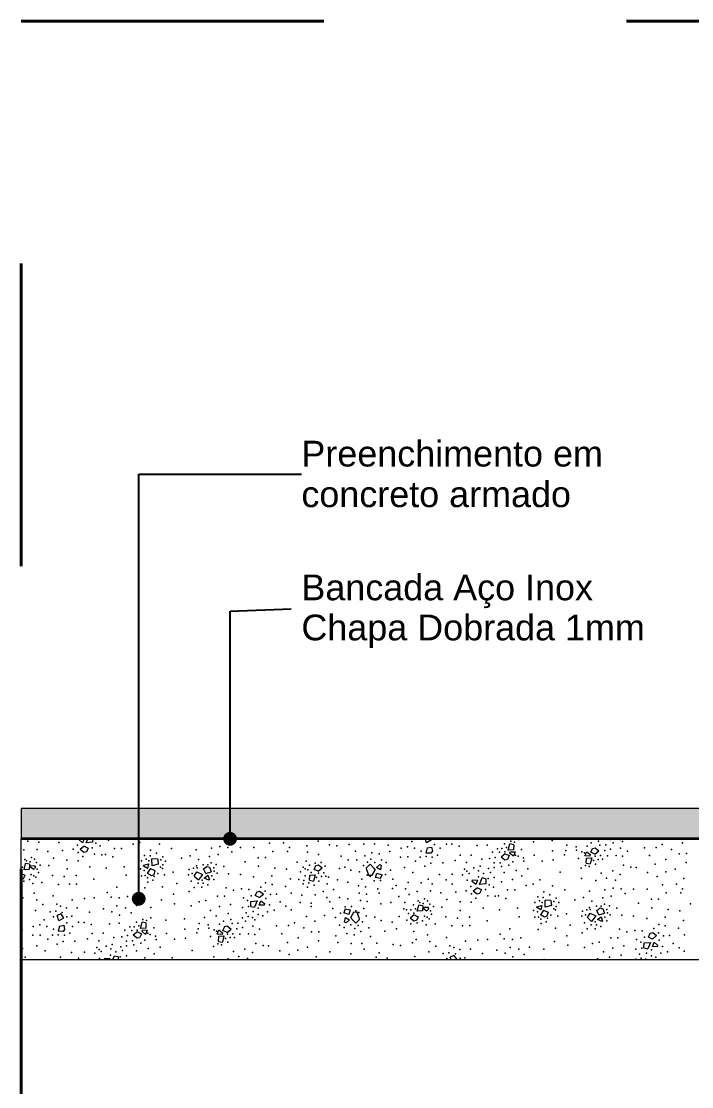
# Model space of a CAD drawing. Header units: metres. Extents: x -1.1 to 45.1, y -1 to 1.8.
# Drawn here: x -0.4153 to -0.1938, y -0.1694 to 0.1826 of the extents above; entities that cross this region are included whole.
import ezdxf

# ---------------------------------------------------------------- set-up
doc = ezdxf.new("R2010")
doc.units = ezdxf.units.M
doc.header["$MEASUREMENT"] = 0
doc.linetypes.add('Double Dashed', pattern=[0.0325, 0.02, -0.005, 0.0025, -0.005])
for name, color, linetype, lineweight, true_color in [('ARCOS-LINHAS.ARQ_Caneta_No__18', 7, 'Continuous', 0, 0xdfdfdf), ('ARCOS-LINHAS.ARQ_Caneta_No__24', 7, 'Continuous', 40, 0x851f10), ('LOUCAS-METAIS.ARQ_Caneta_No__97', 7, 'Continuous', 5, 0x6b6b6b)]:
    doc.layers.add(name, color=color, linetype=linetype, lineweight=lineweight, true_color=true_color)
for name, color, linetype, lineweight in [('ARCOS-LINHAS.ARQ_Caneta_No__98', 7, 'Continuous', 0), ('LOUCAS-METAIS.ARQ_Caneta_No__1', 7, 'Continuous', 35), ('LOUCAS-METAIS.ARQ_Caneta_No__241', 7, 'Continuous', 13)]:
    doc.layers.add(name, color=color, linetype=linetype, lineweight=lineweight)
doc.styles.add('GENERATED_STYLE_1', font='arial.ttf')
doc.dimstyles.new('GENERATED_STYLE__10', dxfattribs={"dimtxt": 0.18, "dimasz": 0.00912, "dimexe": 0.18, "dimexo": 0.0625, "dimgap": 0, "dimtad": 0, "dimtih": 1, "dimtoh": 1, "dimdec": 4, "dimzin": 0, "dimdsep": 46, "dimcen": 0.09, "dimadec": 0, "dimazin": 0, "dimtfac": 1, "dimtdec": 4, "dimtmove": 0, "dimatfit": 3, "dimldrblk": 'ARROWHEAD_11', "dimfxl": 0, "dimtolj": 1, "dimtzin": 0, "dimarcsym": 0})

# ---------------------------------------------------------------- blocks, each defined once
blk = doc.blocks.new('*X1')
at = {"layer": 'LOUCAS-METAIS.ARQ_Caneta_No__97', "color": 251, "linetype": 'Continuous', "lineweight": 5, "true_color": 0x6b6b6b}
for p, q in [((-0.39626, -0.08786), (-0.39616, -0.08748)), ((-0.3951, -0.08881), (-0.39626, -0.08786)), ((-0.39456, -0.08748), (-0.3951, -0.08881)), ((-0.39388, -0.08879), (-0.39335, -0.08748)), ((-0.39174, -0.08748), (-0.39179, -0.08861)), ((-0.2814, -0.08877), (-0.28179, -0.08748)), ((-0.27978, -0.0878), (-0.2814, -0.08877)), ((-0.28, -0.08748), (-0.27978, -0.0878)), ((-0.39454, -0.0899), (-0.3959, -0.09101)), ((-0.39464, -0.09201), (-0.3959, -0.09101)), ((-0.39454, -0.0899), (-0.3932, -0.09054)), ((-0.39179, -0.08861), (-0.39388, -0.08879)), ((-0.3932, -0.09054), (-0.39382, -0.09181)), ((-0.2812, -0.09049), (-0.28161, -0.0922)), ((-0.2812, -0.09049), (-0.27975, -0.09019)), ((-0.27975, -0.09019), (-0.27947, -0.09158)), ((-0.25438, -0.09121), (-0.25388, -0.08915)), ((-0.25264, -0.0911), (-0.25438, -0.09121)), ((-0.25258, -0.08943), (-0.25388, -0.08915)), ((-0.25258, -0.08943), (-0.25264, -0.0911)), ((-0.22713, -0.09191), (-0.22651, -0.09064)), ((-0.22651, -0.09064), (-0.22569, -0.09044)), ((-0.22579, -0.09255), (-0.22443, -0.09144)), ((-0.22569, -0.09044), (-0.22443, -0.09144)), ((-0.39382, -0.09181), (-0.39464, -0.09201)), ((-0.3721, -0.09635), (-0.37216, -0.09407)), ((-0.37026, -0.09418), (-0.37216, -0.09407)), ((-0.37026, -0.09418), (-0.37006, -0.09583)), ((-0.28, -0.09223), (-0.28161, -0.0922)), ((-0.27947, -0.09158), (-0.28, -0.09223)), ((-0.2554, -0.09239), (-0.25676, -0.0935)), ((-0.25549, -0.09451), (-0.25676, -0.0935)), ((-0.25467, -0.0943), (-0.25549, -0.09451)), ((-0.2554, -0.09239), (-0.25406, -0.09303)), ((-0.25406, -0.09303), (-0.25467, -0.0943)), ((-0.25387, -0.09227), (-0.25374, -0.09174)), ((-0.25271, -0.09322), (-0.25387, -0.09227)), ((-0.25374, -0.09174), (-0.25215, -0.09182)), ((-0.25215, -0.09182), (-0.25271, -0.09322)), ((-0.22904, -0.09313), (-0.22847, -0.09172)), ((-0.22745, -0.0932), (-0.22904, -0.09313)), ((-0.22861, -0.09551), (-0.22854, -0.09384)), ((-0.22854, -0.09384), (-0.2268, -0.09373)), ((-0.22847, -0.09172), (-0.22731, -0.09268)), ((-0.22731, -0.09268), (-0.22745, -0.0932)), ((-0.2268, -0.09373), (-0.22731, -0.09579)), ((-0.22579, -0.09255), (-0.22713, -0.09191)), ((-0.41444, -0.09768), (-0.41394, -0.09562)), ((-0.4127, -0.09757), (-0.41444, -0.09768)), ((-0.41264, -0.0959), (-0.41394, -0.09562)), ((-0.41264, -0.0959), (-0.4127, -0.09757)), ((-0.41227, -0.09683), (-0.41213, -0.09631)), ((-0.41145, -0.0975), (-0.41227, -0.09683)), ((-0.41213, -0.09631), (-0.41087, -0.09637)), ((-0.41145, -0.0975), (-0.41091, -0.09729)), ((-0.41066, -0.09668), (-0.41091, -0.09729)), ((-0.41066, -0.09668), (-0.41087, -0.09637)), ((-0.3749, -0.09647), (-0.37488, -0.09621)), ((-0.37361, -0.09723), (-0.3749, -0.09647)), ((-0.37488, -0.09621), (-0.37327, -0.09575)), ((-0.37268, -0.09728), (-0.37375, -0.09886)), ((-0.37327, -0.09575), (-0.37361, -0.09723)), ((-0.37268, -0.09728), (-0.37116, -0.09796)), ((-0.37006, -0.09583), (-0.3721, -0.09635)), ((-0.37116, -0.09796), (-0.37156, -0.09932)), ((-0.3582, -0.09977), (-0.35732, -0.09836)), ((-0.35732, -0.09836), (-0.35541, -0.09924)), ((-0.35513, -0.09739), (-0.35396, -0.0966)), ((-0.35437, -0.09888), (-0.35513, -0.09739)), ((-0.35437, -0.09888), (-0.35255, -0.09833)), ((-0.35396, -0.0966), (-0.35315, -0.09683)), ((-0.35315, -0.09683), (-0.35255, -0.09833)), ((-0.31858, -0.09757), (-0.31797, -0.09629)), ((-0.31725, -0.0982), (-0.31858, -0.09757)), ((-0.31797, -0.09629), (-0.31715, -0.09609)), ((-0.31725, -0.0982), (-0.31588, -0.09709)), ((-0.31715, -0.09609), (-0.31588, -0.09709)), ((-0.30122, -0.09702), (-0.30005, -0.0959)), ((-0.30112, -0.09786), (-0.30122, -0.09702)), ((-0.30112, -0.09786), (-0.30053, -0.09953)), ((-0.30005, -0.0959), (-0.29883, -0.09716)), ((-0.29933, -0.09946), (-0.29841, -0.09787)), ((-0.29883, -0.09716), (-0.29841, -0.09787)), ((-0.29798, -0.097), (-0.29688, -0.09598)), ((-0.29666, -0.09775), (-0.29798, -0.097)), ((-0.29688, -0.09598), (-0.29638, -0.09618)), ((-0.29638, -0.09618), (-0.29666, -0.09775)), ((-0.22861, -0.09551), (-0.22731, -0.09579)), ((-0.41534, -0.09891), (-0.41412, -0.0995)), ((-0.41473, -0.10077), (-0.41534, -0.10092)), ((-0.41412, -0.0995), (-0.41473, -0.10077)), ((-0.37234, -0.09965), (-0.37375, -0.09886)), ((-0.37156, -0.09932), (-0.37234, -0.09965)), ((-0.3582, -0.09977), (-0.35679, -0.10105)), ((-0.35541, -0.09924), (-0.35679, -0.10105)), ((-0.35488, -0.10044), (-0.35368, -0.09951)), ((-0.35334, -0.1011), (-0.35488, -0.10044)), ((-0.35368, -0.09951), (-0.35316, -0.10091)), ((-0.35316, -0.10091), (-0.35334, -0.1011)), ((-0.32006, -0.10116), (-0.32, -0.0995)), ((-0.32006, -0.10116), (-0.31877, -0.10144)), ((-0.32, -0.0995), (-0.31826, -0.09938)), ((-0.31826, -0.09938), (-0.31877, -0.10144)), ((-0.30053, -0.09953), (-0.29933, -0.09946)), ((-0.29822, -0.1003), (-0.29781, -0.09877)), ((-0.29658, -0.10059), (-0.29822, -0.1003)), ((-0.29781, -0.09877), (-0.29612, -0.09934)), ((-0.29658, -0.10059), (-0.29612, -0.09934)), ((-0.26629, -0.10158), (-0.26616, -0.10105)), ((-0.26513, -0.10253), (-0.26629, -0.10158)), ((-0.26616, -0.10105), (-0.26457, -0.10113)), ((-0.26457, -0.10113), (-0.26513, -0.10253)), ((-0.26391, -0.10251), (-0.26306, -0.10038)), ((-0.26176, -0.10066), (-0.26306, -0.10038)), ((-0.26176, -0.10066), (-0.26182, -0.10233)), ((-0.33803, -0.10621), (-0.33741, -0.10494)), ((-0.33741, -0.10494), (-0.33659, -0.10473)), ((-0.33659, -0.10473), (-0.33533, -0.10573)), ((-0.26458, -0.10362), (-0.26594, -0.10473)), ((-0.26467, -0.10573), (-0.26594, -0.10473)), ((-0.26386, -0.10553), (-0.26467, -0.10573)), ((-0.26458, -0.10362), (-0.26324, -0.10426)), ((-0.26182, -0.10233), (-0.26391, -0.10251)), ((-0.26324, -0.10426), (-0.26386, -0.10553)), ((-0.33951, -0.10981), (-0.33944, -0.10814)), ((-0.33944, -0.10814), (-0.33735, -0.10795)), ((-0.33735, -0.10795), (-0.33821, -0.11009)), ((-0.33669, -0.10685), (-0.33803, -0.10621)), ((-0.3367, -0.10934), (-0.33613, -0.10794)), ((-0.33669, -0.10685), (-0.33533, -0.10573)), ((-0.33613, -0.10794), (-0.33497, -0.10889)), ((-0.33497, -0.10889), (-0.33511, -0.10941)), ((-0.24214, -0.11007), (-0.2422, -0.10779)), ((-0.2403, -0.1079), (-0.2422, -0.10779)), ((-0.2403, -0.1079), (-0.2401, -0.10955)), ((-0.40229, -0.11227), (-0.4035, -0.11282)), ((-0.40229, -0.11227), (-0.40134, -0.11363)), ((-0.33951, -0.10981), (-0.33821, -0.11009)), ((-0.33511, -0.10941), (-0.3367, -0.10934)), ((-0.30828, -0.11064), (-0.30874, -0.11189)), ((-0.30705, -0.11246), (-0.30874, -0.11189)), ((-0.30828, -0.11064), (-0.30664, -0.11093)), ((-0.30664, -0.11093), (-0.30705, -0.11246)), ((-0.30554, -0.11177), (-0.30646, -0.11336)), ((-0.30434, -0.1117), (-0.30554, -0.11177)), ((-0.30374, -0.11337), (-0.30434, -0.1117)), ((-0.28549, -0.11258), (-0.28685, -0.11369)), ((-0.28549, -0.11258), (-0.28415, -0.11321)), ((-0.28448, -0.1114), (-0.28397, -0.10934)), ((-0.28274, -0.11128), (-0.28448, -0.1114)), ((-0.28267, -0.10962), (-0.28397, -0.10934)), ((-0.28267, -0.10962), (-0.28274, -0.11128)), ((-0.2823, -0.11055), (-0.28217, -0.11003)), ((-0.28149, -0.11122), (-0.2823, -0.11055)), ((-0.28217, -0.11003), (-0.28091, -0.11009)), ((-0.28149, -0.11122), (-0.28095, -0.11101)), ((-0.2807, -0.1104), (-0.28095, -0.11101)), ((-0.2807, -0.1104), (-0.28091, -0.11009)), ((-0.24494, -0.11019), (-0.24492, -0.10993)), ((-0.24365, -0.11095), (-0.24494, -0.11019)), ((-0.24492, -0.10993), (-0.24331, -0.10947)), ((-0.24272, -0.111), (-0.24378, -0.11258)), ((-0.24238, -0.11337), (-0.24378, -0.11258)), ((-0.24331, -0.10947), (-0.24365, -0.11095)), ((-0.24272, -0.111), (-0.24119, -0.11168)), ((-0.2401, -0.10955), (-0.24214, -0.11007)), ((-0.24119, -0.11168), (-0.2416, -0.11304)), ((-0.22824, -0.11349), (-0.22735, -0.11208)), ((-0.22735, -0.11208), (-0.22545, -0.11296)), ((-0.22516, -0.11111), (-0.224, -0.11031)), ((-0.22441, -0.1126), (-0.22516, -0.11111)), ((-0.22441, -0.1126), (-0.22259, -0.11205)), ((-0.224, -0.11031), (-0.22318, -0.11055)), ((-0.22318, -0.11055), (-0.22259, -0.11205)), ((-0.40296, -0.11461), (-0.4035, -0.11282)), ((-0.40134, -0.11363), (-0.40296, -0.11461)), ((-0.40275, -0.11632), (-0.4013, -0.11603)), ((-0.4013, -0.11603), (-0.40103, -0.11741)), ((-0.37594, -0.11705), (-0.37543, -0.11499)), ((-0.37413, -0.11527), (-0.37543, -0.11499)), ((-0.37413, -0.11527), (-0.3742, -0.11694)), ((-0.30849, -0.11505), (-0.3082, -0.11348)), ((-0.30798, -0.11525), (-0.30849, -0.11505)), ((-0.3082, -0.11348), (-0.30688, -0.11423)), ((-0.30688, -0.11423), (-0.30798, -0.11525)), ((-0.30603, -0.11407), (-0.30646, -0.11336)), ((-0.30481, -0.11533), (-0.30603, -0.11407)), ((-0.30365, -0.11421), (-0.30481, -0.11533)), ((-0.30374, -0.11337), (-0.30365, -0.11421)), ((-0.28559, -0.11469), (-0.28685, -0.11369)), ((-0.28477, -0.11449), (-0.28559, -0.11469)), ((-0.28415, -0.11321), (-0.28477, -0.11449)), ((-0.2416, -0.11304), (-0.24238, -0.11337)), ((-0.22824, -0.11349), (-0.22683, -0.11477)), ((-0.22545, -0.11296), (-0.22683, -0.11477)), ((-0.22491, -0.11416), (-0.22372, -0.11323)), ((-0.22338, -0.11482), (-0.22491, -0.11416)), ((-0.22372, -0.11323), (-0.22319, -0.11463)), ((-0.22319, -0.11463), (-0.22338, -0.11482)), ((-0.40275, -0.11632), (-0.40317, -0.11803)), ((-0.40155, -0.11807), (-0.40317, -0.11803)), ((-0.40103, -0.11741), (-0.40155, -0.11807)), ((-0.37695, -0.11823), (-0.37831, -0.11934)), ((-0.37705, -0.12034), (-0.37831, -0.11934)), ((-0.37695, -0.11823), (-0.37561, -0.11887)), ((-0.37561, -0.11887), (-0.37623, -0.12014)), ((-0.3742, -0.11694), (-0.37594, -0.11705)), ((-0.37543, -0.1181), (-0.37529, -0.11758)), ((-0.37427, -0.11906), (-0.37543, -0.1181)), ((-0.37529, -0.11758), (-0.3737, -0.11765)), ((-0.3737, -0.11765), (-0.37427, -0.11906)), ((-0.35059, -0.11896), (-0.35003, -0.11756)), ((-0.349, -0.11904), (-0.35059, -0.11896)), ((-0.35009, -0.11968), (-0.34835, -0.11957)), ((-0.35003, -0.11756), (-0.34887, -0.11851)), ((-0.34887, -0.11851), (-0.349, -0.11904)), ((-0.34835, -0.11957), (-0.34886, -0.12163)), ((-0.34868, -0.11775), (-0.34806, -0.11648)), ((-0.34734, -0.11839), (-0.34868, -0.11775)), ((-0.34806, -0.11648), (-0.34725, -0.11627)), ((-0.34734, -0.11839), (-0.34598, -0.11728)), ((-0.34725, -0.11627), (-0.34598, -0.11728)), ((-0.20806, -0.11993), (-0.20745, -0.11866)), ((-0.20745, -0.11866), (-0.20663, -0.11845)), ((-0.20673, -0.12057), (-0.20536, -0.11945)), ((-0.20663, -0.11845), (-0.20536, -0.11945)), ((-0.37623, -0.12014), (-0.37705, -0.12034)), ((-0.35016, -0.12135), (-0.35009, -0.11968)), ((-0.35016, -0.12135), (-0.34886, -0.12163)), ((-0.20954, -0.12353), (-0.20948, -0.12186)), ((-0.20948, -0.12186), (-0.20739, -0.12167)), ((-0.20739, -0.12167), (-0.20824, -0.12381)), ((-0.20673, -0.12057), (-0.20806, -0.11993)), ((-0.20674, -0.12306), (-0.20617, -0.12165)), ((-0.20515, -0.12313), (-0.20674, -0.12306)), ((-0.20617, -0.12165), (-0.20501, -0.12261)), ((-0.20501, -0.12261), (-0.20515, -0.12313)), ((-0.38512, -0.12748), (-0.38461, -0.12622)), ((-0.38331, -0.1265), (-0.38461, -0.12622)), ((-0.38331, -0.1265), (-0.38335, -0.12748)), ((-0.27233, -0.12598), (-0.27354, -0.12654)), ((-0.27325, -0.12748), (-0.27354, -0.12654)), ((-0.27233, -0.12598), (-0.27138, -0.12735)), ((-0.20954, -0.12353), (-0.20824, -0.12381)), ((-0.38785, -0.12742), (-0.38771, -0.12689)), ((-0.38776, -0.12748), (-0.38785, -0.12742)), ((-0.38771, -0.12689), (-0.38612, -0.12696)), ((-0.38612, -0.12696), (-0.38633, -0.12748)), ((-0.27138, -0.12735), (-0.27159, -0.12748))]:
    blk.add_line(p, q, dxfattribs=at)
for p in [(-0.38653, -0.08793), (-0.35541, -0.08756), (-0.25093, -0.08773), (-0.23329, -0.08757), (-0.22068, -0.08768), (-0.21737, -0.08766), (-0.41448, -0.09113), (-0.41315, -0.0883), (-0.41004, -0.09095), (-0.4095, -0.0886), (-0.40289, -0.08874), (-0.40168, -0.09134), (-0.39821, -0.09091), (-0.39672, -0.08954), (-0.39189, -0.09046), (-0.39068, -0.08891), (-0.38928, -0.08975), (-0.38456, -0.09063), (-0.3822, -0.09064), (-0.37839, -0.08921), (-0.37616, -0.08874), (-0.37262, -0.09123), (-0.3697, -0.08928), (-0.36565, -0.09065), (-0.35753, -0.09106), (-0.35248, -0.09056), (-0.34972, -0.09004), (-0.34703, -0.09032), (-0.34292, -0.09037), (-0.33847, -0.09037), (-0.33334, -0.08891), (-0.3287, -0.08876), (-0.32673, -0.0903), (-0.32098, -0.08981), (-0.31723, -0.08828), (-0.31349, -0.08942), (-0.31105, -0.0898), (-0.30701, -0.08934), (-0.30493, -0.0915), (-0.30209, -0.08919), (-0.2986, -0.08918), (-0.29412, -0.08953), (-0.28984, -0.09057), (-0.2877, -0.0901), (-0.28625, -0.0884), (-0.28536, -0.09055), (-0.27875, -0.08934), (-0.27686, -0.09056), (-0.27484, -0.08921), (-0.27303, -0.08928), (-0.27063, -0.08993), (-0.26463, -0.08972), (-0.26141, -0.08955), (-0.25792, -0.09076), (-0.25647, -0.0907), (-0.25566, -0.08914), (-0.25492, -0.09037), (-0.25357, -0.08829), (-0.25237, -0.08861), (-0.24999, -0.09102), (-0.24606, -0.08851), (-0.23983, -0.08804), (-0.23979, -0.09146), (-0.23536, -0.09137), (-0.23505, -0.08959), (-0.23198, -0.09009), (-0.23179, -0.09118), (-0.22826, -0.08986), (-0.22696, -0.08881), (-0.22455, -0.0883), (-0.22411, -0.08956), (-0.22249, -0.09134), (-0.22218, -0.0895), (-0.22063, -0.09094), (-0.21967, -0.08879), (-0.21725, -0.09051), (-0.21661, -0.08835), (-0.21502, -0.0915), (-0.20939, -0.09043), (-0.20551, -0.09029), (-0.20348, -0.08936), (-0.2004, -0.09104), (-0.19681, -0.08885), (-0.41418, -0.09425), (-0.41363, -0.09476), (-0.41201, -0.0936), (-0.41099, -0.0942), (-0.40659, -0.09162), (-0.40465, -0.09383), (-0.40024, -0.09454), (-0.39659, -0.09471), (-0.39653, -0.09194), (-0.39502, -0.09332), (-0.39112, -0.09257), (-0.3887, -0.09272), (-0.38755, -0.09263), (-0.38511, -0.09344), (-0.3756, -0.09474), (-0.37457, -0.09294), (-0.37407, -0.09424), (-0.37316, -0.09476), (-0.37277, -0.09314), (-0.37061, -0.09223), (-0.36924, -0.09446), (-0.36857, -0.09337), (-0.36768, -0.09481), (-0.36239, -0.09389), (-0.35948, -0.09312), (-0.35674, -0.09433), (-0.35315, -0.09328), (-0.35032, -0.09268), (-0.34573, -0.09182), (-0.34131, -0.09502), (-0.33704, -0.09371), (-0.33466, -0.09369), (-0.33221, -0.09163), (-0.32733, -0.09163), (-0.32123, -0.09485), (-0.32072, -0.09185), (-0.31715, -0.09264), (-0.30967, -0.09324), (-0.30731, -0.09444), (-0.30439, -0.09439), (-0.30175, -0.0931), (-0.29982, -0.09415), (-0.29953, -0.09206), (-0.2971, -0.09243), (-0.29624, -0.09441), (-0.29348, -0.09168), (-0.28999, -0.09348), (-0.28757, -0.09347), (-0.28504, -0.09481), (-0.28352, -0.09351), (-0.28315, -0.09152), (-0.28156, -0.09331), (-0.27952, -0.09351), (-0.27777, -0.09282), (-0.27189, -0.09466), (-0.2703, -0.09292), (-0.2667, -0.09282), (-0.26316, -0.0942), (-0.26055, -0.094), (-0.25959, -0.09185), (-0.25869, -0.09361), (-0.25727, -0.09192), (-0.25551, -0.09179), (-0.25196, -0.09282), (-0.25114, -0.09322), (-0.24939, -0.09376), (-0.24921, -0.09485), (-0.24581, -0.09291), (-0.24318, -0.09484), (-0.23951, -0.0944), (-0.23576, -0.09274), (-0.2312, -0.09392), (-0.23004, -0.09172), (-0.22922, -0.09212), (-0.22627, -0.09458), (-0.22568, -0.09315), (-0.22471, -0.09425), (-0.22392, -0.09302), (-0.22326, -0.09418), (-0.22159, -0.09309), (-0.21874, -0.09302), (-0.21661, -0.09324), (-0.20768, -0.09303), (-0.20229, -0.09433), (-0.19787, -0.09238), (-0.19545, -0.09236), (-0.41498, -0.09683), (-0.41243, -0.09507), (-0.41026, -0.09534), (-0.41005, -0.09749), (-0.40911, -0.09615), (-0.40629, -0.09633), (-0.4002, -0.0974), (-0.39264, -0.09668), (-0.38727, -0.09716), (-0.3813, -0.09671), (-0.37599, -0.09738), (-0.37469, -0.09792), (-0.36933, -0.09684), (-0.36872, -0.09723), (-0.36851, -0.09608), (-0.36509, -0.09853), (-0.35981, -0.09766), (-0.35837, -0.09719), (-0.35748, -0.09643), (-0.35725, -0.09711), (-0.35521, -0.09603), (-0.35366, -0.09602), (-0.35258, -0.09539), (-0.35174, -0.09708), (-0.35158, -0.09818), (-0.35092, -0.09593), (-0.34843, -0.09662), (-0.33692, -0.09653), (-0.33153, -0.09715), (-0.32767, -0.09749), (-0.32416, -0.09518), (-0.32302, -0.09841), (-0.32217, -0.09687), (-0.3215, -0.09738), (-0.32068, -0.09777), (-0.32005, -0.09618), (-0.31823, -0.09555), (-0.31618, -0.09527), (-0.31487, -0.09646), (-0.31012, -0.09723), (-0.30843, -0.09679), (-0.30642, -0.09783), (-0.30355, -0.09835), (-0.30228, -0.0963), (-0.30088, -0.09515), (-0.29848, -0.09529), (-0.29471, -0.09526), (-0.29336, -0.09781), (-0.28863, -0.097), (-0.28196, -0.09648), (-0.27993, -0.09556), (-0.27606, -0.09541), (-0.26883, -0.0975), (-0.26819, -0.09534), (-0.26807, -0.09819), (-0.26577, -0.09706), (-0.26422, -0.09801), (-0.26369, -0.09654), (-0.26088, -0.0973), (-0.25903, -0.09695), (-0.25901, -0.09544), (-0.25707, -0.09538), (-0.25663, -0.09664), (-0.25422, -0.09613), (-0.25293, -0.09508), (-0.25183, -0.0979), (-0.2479, -0.09737), (-0.23726, -0.09854), (-0.23025, -0.09721), (-0.22882, -0.09634), (-0.22761, -0.09665), (-0.22552, -0.0958), (-0.21986, -0.09809), (-0.21628, -0.09623), (-0.21388, -0.09688), (-0.21208, -0.09695), (-0.20582, -0.09584), (-0.20233, -0.09839), (-0.19919, -0.09745), (-0.1956, -0.09528), (-0.41447, -0.10151), (-0.41265, -0.10089), (-0.41202, -0.09929), (-0.4112, -0.09968), (-0.41053, -0.10019), (-0.40968, -0.09865), (-0.40854, -0.10188), (-0.40503, -0.09957), (-0.40117, -0.09991), (-0.39718, -0.09962), (-0.39131, -0.10082), (-0.38071, -0.0995), (-0.37558, -0.09965), (-0.37441, -0.09958), (-0.37359, -0.10034), (-0.3735, -0.10175), (-0.37187, -0.10112), (-0.37143, -0.09995), (-0.37023, -0.09897), (-0.36798, -0.09933), (-0.36003, -0.09932), (-0.35916, -0.1015), (-0.35882, -0.09891), (-0.35558, -0.10114), (-0.35241, -0.09965), (-0.35174, -0.10089), (-0.35062, -0.09887), (-0.34683, -0.09899), (-0.34293, -0.09931), (-0.33859, -0.10007), (-0.33464, -0.10204), (-0.3325, -0.09966), (-0.32641, -0.10073), (-0.32359, -0.10091), (-0.322, -0.10124), (-0.32154, -0.09968), (-0.32027, -0.10199), (-0.31958, -0.09855), (-0.31772, -0.10023), (-0.31713, -0.0988), (-0.31698, -0.10145), (-0.31617, -0.0999), (-0.31538, -0.09867), (-0.31472, -0.09983), (-0.31385, -0.10014), (-0.3108, -0.10103), (-0.30737, -0.10176), (-0.30279, -0.10079), (-0.30105, -0.09944), (-0.30005, -0.09995), (-0.29867, -0.10136), (-0.2966, -0.10129), (-0.29501, -0.09922), (-0.29249, -0.10077), (-0.28743, -0.10188), (-0.28591, -0.09858), (-0.28319, -0.10202), (-0.28082, -0.10078), (-0.27715, -0.09923), (-0.27487, -0.10102), (-0.27294, -0.09911), (-0.26953, -0.09938), (-0.26793, -0.10116), (-0.26734, -0.09891), (-0.26427, -0.10005), (-0.26255, -0.09896), (-0.26107, -0.10059), (-0.26028, -0.09856), (-0.25903, -0.10026), (-0.25657, -0.10165), (-0.25575, -0.09861), (-0.25296, -0.10095), (-0.2499, -0.09967), (-0.24393, -0.10098), (-0.23018, -0.10057), (-0.22545, -0.10128), (-0.22368, -0.09881), (-0.22189, -0.10052), (-0.21897, -0.10114), (-0.21736, -0.09921), (-0.20834, -0.09865), (-0.20521, -0.09989), (-0.19635, -0.10057), (-0.41147, -0.10221), (-0.41103, -0.10543), (-0.40299, -0.10252), (-0.39944, -0.10246), (-0.39706, -0.10244), (-0.38697, -0.10524), (-0.38379, -0.10347), (-0.37447, -0.10369), (-0.36871, -0.10331), (-0.36391, -0.10228), (-0.35988, -0.10483), (-0.35823, -0.10354), (-0.35691, -0.10215), (-0.35564, -0.10344), (-0.35521, -0.10212), (-0.35371, -0.10269), (-0.34759, -0.10362), (-0.34515, -0.10443), (-0.34253, -0.10403), (-0.34011, -0.10417), (-0.33621, -0.10343), (-0.3347, -0.10481), (-0.33247, -0.10252), (-0.32805, -0.10323), (-0.32611, -0.10544), (-0.32213, -0.10238), (-0.32069, -0.10346), (-0.31852, -0.10281), (-0.3156, -0.10489), (-0.31419, -0.10232), (-0.31216, -0.10424), (-0.30385, -0.10305), (-0.30367, -0.10544), (-0.30159, -0.10338), (-0.29749, -0.10397), (-0.29706, -0.10543), (-0.2926, -0.10388), (-0.29146, -0.10293), (-0.28836, -0.10396), (-0.28452, -0.10484), (-0.28008, -0.10467), (-0.27954, -0.10232), (-0.27663, -0.10534), (-0.27293, -0.10246), (-0.27172, -0.10506), (-0.26825, -0.10463), (-0.26675, -0.10326), (-0.26193, -0.10418), (-0.26072, -0.10263), (-0.25932, -0.10347), (-0.2546, -0.10435), (-0.25224, -0.10436), (-0.24843, -0.10293), (-0.24619, -0.10246), (-0.24266, -0.10495), (-0.23974, -0.103), (-0.23568, -0.10437), (-0.22756, -0.10478), (-0.22252, -0.10428), (-0.21976, -0.10376), (-0.21707, -0.10404), (-0.21577, -0.10554), (-0.21296, -0.10408), (-0.20851, -0.10409), (-0.20338, -0.10263), (-0.20225, -0.10534), (-0.19874, -0.10248), (-0.19736, -0.10534), (-0.19676, -0.10402), (-0.41483, -0.10702), (-0.41023, -0.10767), (-0.40475, -0.10634), (-0.40361, -0.10905), (-0.39849, -0.1076), (-0.39446, -0.10722), (-0.39125, -0.10701), (-0.38567, -0.10674), (-0.38298, -0.10702), (-0.38022, -0.1065), (-0.36904, -0.10764), (-0.36499, -0.10575), (-0.36466, -0.10893), (-0.35654, -0.10832), (-0.35431, -0.10785), (-0.3505, -0.10642), (-0.34814, -0.10643), (-0.34194, -0.107), (-0.34055, -0.10784), (-0.33933, -0.10628), (-0.33451, -0.10721), (-0.33302, -0.10583), (-0.33102, -0.10572), (-0.32981, -0.10832), (-0.3232, -0.10846), (-0.32266, -0.10611), (-0.31955, -0.10876), (-0.31822, -0.10594), (-0.31437, -0.10682), (-0.31341, -0.1083), (-0.31014, -0.1069), (-0.30738, -0.10727), (-0.30327, -0.10786), (-0.30119, -0.10579), (-0.30101, -0.10819), (-0.2965, -0.10891), (-0.29323, -0.10856), (-0.29058, -0.10654), (-0.28854, -0.10846), (-0.28714, -0.10589), (-0.28422, -0.10797), (-0.28367, -0.10848), (-0.28247, -0.10879), (-0.28205, -0.10732), (-0.28103, -0.10792), (-0.2803, -0.10906), (-0.27469, -0.10755), (-0.27027, -0.10826), (-0.26663, -0.10843), (-0.26657, -0.10566), (-0.26506, -0.10704), (-0.26116, -0.10629), (-0.25874, -0.10644), (-0.25759, -0.10635), (-0.25515, -0.10716), (-0.24563, -0.10846), (-0.2446, -0.10666), (-0.2441, -0.10796), (-0.2432, -0.10848), (-0.24281, -0.10686), (-0.24065, -0.10595), (-0.23928, -0.10818), (-0.23861, -0.10709), (-0.23772, -0.10852), (-0.23243, -0.10761), (-0.22952, -0.10684), (-0.22677, -0.10805), (-0.22318, -0.107), (-0.22035, -0.1064), (-0.21135, -0.10873), (-0.20708, -0.10743), (-0.2047, -0.10741), (-0.19419, -0.1089), (-0.41065, -0.11112), (-0.40826, -0.10921), (-0.40585, -0.11164), (-0.40395, -0.11139), (-0.40239, -0.1097), (-0.40178, -0.11179), (-0.40036, -0.1103), (-0.39682, -0.11025), (-0.39283, -0.11166), (-0.38816, -0.11057), (-0.38538, -0.11157), (-0.38377, -0.10964), (-0.38085, -0.11026), (-0.37905, -0.11197), (-0.37729, -0.1095), (-0.37256, -0.11021), (-0.3592, -0.10965), (-0.35284, -0.11111), (-0.34978, -0.10983), (-0.34699, -0.11217), (-0.34617, -0.10913), (-0.34223, -0.11021), (-0.34098, -0.11191), (-0.3402, -0.10988), (-0.33871, -0.11151), (-0.33705, -0.11246), (-0.337, -0.11041), (-0.33392, -0.11156), (-0.33333, -0.10931), (-0.33174, -0.11108), (-0.32787, -0.10976), (-0.32617, -0.1109), (-0.31956, -0.10981), (-0.31237, -0.11046), (-0.30986, -0.11202), (-0.30826, -0.10995), (-0.3062, -0.10987), (-0.30482, -0.11128), (-0.30382, -0.11179), (-0.30207, -0.11044), (-0.28889, -0.11064), (-0.28802, -0.11095), (-0.28736, -0.11211), (-0.28657, -0.11088), (-0.28576, -0.10933), (-0.2856, -0.11198), (-0.28501, -0.11055), (-0.28008, -0.11121), (-0.27972, -0.11237), (-0.27915, -0.10987), (-0.27632, -0.11005), (-0.27024, -0.11112), (-0.26267, -0.1104), (-0.25731, -0.11088), (-0.25134, -0.11043), (-0.24603, -0.1111), (-0.24473, -0.11164), (-0.23937, -0.11056), (-0.23876, -0.11095), (-0.23855, -0.1098), (-0.23512, -0.11225), (-0.22985, -0.11137), (-0.22841, -0.11091), (-0.22751, -0.11015), (-0.22729, -0.11083), (-0.22524, -0.10975), (-0.2237, -0.10974), (-0.22262, -0.10911), (-0.22177, -0.11079), (-0.22162, -0.1119), (-0.22096, -0.10965), (-0.22066, -0.11259), (-0.21847, -0.11034), (-0.20696, -0.11025), (-0.20157, -0.11087), (-0.19771, -0.11121), (-0.4152, -0.11269), (-0.40926, -0.11593), (-0.4078, -0.11424), (-0.40466, -0.11329), (-0.4003, -0.11518), (-0.40028, -0.1132), (-0.39866, -0.11303), (-0.39639, -0.11505), (-0.39459, -0.11512), (-0.39219, -0.11577), (-0.38618, -0.11556), (-0.38297, -0.11539), (-0.38288, -0.11269), (-0.37722, -0.11498), (-0.37513, -0.11413), (-0.37392, -0.11444), (-0.37248, -0.11357), (-0.36761, -0.11435), (-0.36138, -0.11388), (-0.3566, -0.11543), (-0.35484, -0.11341), (-0.35353, -0.11593), (-0.35091, -0.11288), (-0.34981, -0.1157), (-0.34852, -0.11465), (-0.34611, -0.11414), (-0.34566, -0.1154), (-0.34373, -0.11534), (-0.34223, -0.11352), (-0.34123, -0.11463), (-0.34039, -0.11317), (-0.33892, -0.1135), (-0.33817, -0.11419), (-0.33553, -0.11289), (-0.32706, -0.11612), (-0.32504, -0.1152), (-0.32109, -0.1131), (-0.31837, -0.11469), (-0.31516, -0.11284), (-0.31151, -0.11342), (-0.31015, -0.11598), (-0.30638, -0.11594), (-0.30398, -0.11608), (-0.30258, -0.11493), (-0.30131, -0.11288), (-0.29844, -0.1134), (-0.29643, -0.11444), (-0.29281, -0.11497), (-0.29048, -0.11309), (-0.28787, -0.11432), (-0.28656, -0.11551), (-0.28451, -0.11523), (-0.28269, -0.1146), (-0.28206, -0.11301), (-0.28151, -0.11593), (-0.28124, -0.1134), (-0.28057, -0.11391), (-0.27858, -0.1156), (-0.27506, -0.11329), (-0.27121, -0.11363), (-0.26722, -0.11334), (-0.26135, -0.11454), (-0.25074, -0.11321), (-0.24562, -0.11337), (-0.24444, -0.1133), (-0.24363, -0.11406), (-0.24354, -0.11546), (-0.24191, -0.11484), (-0.24147, -0.11366), (-0.24027, -0.11269), (-0.23801, -0.11305), (-0.23394, -0.11599), (-0.23006, -0.11304), (-0.2292, -0.11521), (-0.22885, -0.11262), (-0.22695, -0.11587), (-0.22562, -0.11486), (-0.22525, -0.11584), (-0.22244, -0.11337), (-0.22177, -0.11461), (-0.21687, -0.11271), (-0.21297, -0.11303), (-0.20863, -0.11379), (-0.20467, -0.11576), (-0.20254, -0.11338), (-0.19645, -0.11445), (-0.41503, -0.11751), (-0.41154, -0.11932), (-0.41139, -0.11641), (-0.40913, -0.1193), (-0.40692, -0.11639), (-0.40507, -0.11935), (-0.40471, -0.11735), (-0.40311, -0.11915), (-0.40107, -0.11934), (-0.39932, -0.11865), (-0.39841, -0.11639), (-0.39186, -0.11875), (-0.38826, -0.11866), (-0.38115, -0.11769), (-0.38024, -0.11944), (-0.37947, -0.1166), (-0.37882, -0.11776), (-0.37803, -0.11653), (-0.37706, -0.11763), (-0.37647, -0.1162), (-0.37351, -0.11866), (-0.3727, -0.11906), (-0.37154, -0.11686), (-0.37095, -0.1196), (-0.36736, -0.11874), (-0.36134, -0.11729), (-0.35731, -0.11858), (-0.35691, -0.11721), (-0.35334, -0.11702), (-0.35159, -0.11756), (-0.35078, -0.11796), (-0.34723, -0.11899), (-0.34547, -0.11886), (-0.34405, -0.11717), (-0.34315, -0.11893), (-0.34219, -0.11678), (-0.34029, -0.11886), (-0.33881, -0.11634), (-0.33817, -0.11908), (-0.33658, -0.11734), (-0.33094, -0.11627), (-0.32923, -0.11887), (-0.32196, -0.11688), (-0.31942, -0.11822), (-0.31701, -0.1182), (-0.31139, -0.11955), (-0.30862, -0.11682), (-0.30777, -0.1188), (-0.30533, -0.11917), (-0.30505, -0.11708), (-0.30312, -0.11813), (-0.30047, -0.11684), (-0.29519, -0.11799), (-0.29131, -0.11722), (-0.28559, -0.11814), (-0.28107, -0.11915), (-0.27303, -0.11624), (-0.26948, -0.11618), (-0.2671, -0.11616), (-0.25701, -0.11896), (-0.25382, -0.11719), (-0.24451, -0.11741), (-0.23874, -0.11703), (-0.23503, -0.11947), (-0.22992, -0.11855), (-0.22827, -0.11726), (-0.22568, -0.11716), (-0.22375, -0.11641), (-0.21763, -0.11734), (-0.21519, -0.11815), (-0.21257, -0.11774), (-0.21015, -0.11789), (-0.20624, -0.11715), (-0.20473, -0.11853), (-0.20305, -0.11955), (-0.2025, -0.11624), (-0.20106, -0.11944), (-0.19808, -0.11695), (-0.19615, -0.11916), (-0.41018, -0.12283), (-0.40659, -0.12064), (-0.40351, -0.12232), (-0.40149, -0.1214), (-0.39761, -0.12125), (-0.39344, -0.1205), (-0.38974, -0.12118), (-0.38732, -0.12289), (-0.38525, -0.12237), (-0.38472, -0.12004), (-0.38243, -0.12314), (-0.38211, -0.11984), (-0.38059, -0.12279), (-0.38056, -0.12128), (-0.37863, -0.12122), (-0.37819, -0.12248), (-0.37578, -0.12197), (-0.37448, -0.12092), (-0.37076, -0.12069), (-0.36474, -0.12067), (-0.36107, -0.12024), (-0.35275, -0.11976), (-0.35181, -0.12305), (-0.35037, -0.12217), (-0.34917, -0.12249), (-0.34782, -0.12041), (-0.34707, -0.12164), (-0.34627, -0.12008), (-0.34482, -0.12002), (-0.33784, -0.12207), (-0.33544, -0.12272), (-0.33363, -0.12278), (-0.32738, -0.12167), (-0.32384, -0.12017), (-0.31716, -0.12112), (-0.31074, -0.12171), (-0.30626, -0.12205), (-0.30277, -0.12204), (-0.29994, -0.11973), (-0.29785, -0.12189), (-0.29241, -0.12234), (-0.28997, -0.12272), (-0.28601, -0.12188), (-0.28487, -0.12074), (-0.28027, -0.12139), (-0.27829, -0.12293), (-0.27479, -0.12006), (-0.27365, -0.12277), (-0.26853, -0.12132), (-0.26449, -0.12094), (-0.26129, -0.12073), (-0.25571, -0.12046), (-0.25302, -0.12074), (-0.25026, -0.12022), (-0.23908, -0.12135), (-0.2347, -0.12265), (-0.22658, -0.12204), (-0.22435, -0.12157), (-0.22054, -0.12014), (-0.21818, -0.12015), (-0.21621, -0.12285), (-0.21198, -0.12072), (-0.21058, -0.12156), (-0.20937, -0.12), (-0.20455, -0.12093), (-0.20337, -0.12303), (-0.19985, -0.12204), (-0.41491, -0.12365), (-0.41404, -0.12661), (-0.40746, -0.12442), (-0.40238, -0.12662), (-0.39871, -0.12506), (-0.39449, -0.12494), (-0.39108, -0.12522), (-0.39038, -0.12333), (-0.38963, -0.12403), (-0.3889, -0.12474), (-0.38582, -0.12589), (-0.38577, -0.12385), (-0.38411, -0.12479), (-0.38262, -0.12643), (-0.38184, -0.12439), (-0.38059, -0.1261), (-0.37731, -0.12445), (-0.37338, -0.12374), (-0.37145, -0.1255), (-0.36945, -0.12321), (-0.35882, -0.12438), (-0.35173, -0.12641), (-0.34524, -0.12465), (-0.34344, -0.12636), (-0.34141, -0.12393), (-0.33891, -0.12505), (-0.3299, -0.12449), (-0.32677, -0.12573), (-0.32389, -0.12423), (-0.32075, -0.12328), (-0.3179, -0.12641), (-0.31335, -0.12484), (-0.30642, -0.1255), (-0.30205, -0.12392), (-0.29804, -0.12659), (-0.29702, -0.12511), (-0.28524, -0.1264), (-0.28069, -0.12484), (-0.27589, -0.12535), (-0.27399, -0.12511), (-0.27242, -0.12342), (-0.27182, -0.12551), (-0.27039, -0.12402), (-0.26686, -0.12397), (-0.26287, -0.12538), (-0.2582, -0.12429), (-0.25542, -0.12529), (-0.25381, -0.12336), (-0.25292, -0.12641), (-0.25089, -0.12397), (-0.24909, -0.12569), (-0.24733, -0.12322), (-0.2426, -0.12393), (-0.22924, -0.12337), (-0.22288, -0.12483), (-0.22095, -0.1266), (-0.21981, -0.12355), (-0.21702, -0.12589), (-0.21227, -0.12392), (-0.21102, -0.12563), (-0.21023, -0.1236), (-0.20875, -0.12523), (-0.20709, -0.12618), (-0.20703, -0.12413), (-0.20557, -0.12661), (-0.20396, -0.12528), (-0.20178, -0.1248), (-0.19791, -0.12348), (-0.19621, -0.12462), (-0.39642, -0.12685), (-0.38949, -0.12699), (-0.37452, -0.12678), (-0.36549, -0.12682), (-0.347, -0.12712), (-0.34052, -0.12698), (-0.2944, -0.12687), (-0.2747, -0.12701), (-0.27031, -0.12692), (-0.26869, -0.12675), (-0.24252, -0.12729), (-0.22488, -0.12712), (-0.21227, -0.12724), (-0.21043, -0.12689), (-0.20896, -0.12721)]:
    blk.add_point(p, dxfattribs=at)
blk = doc.blocks.new('ARROWHEAD_11')
at = {"color": 0, "linetype": 'Continuous', "lineweight": 0}
blk.add_line((0, 0), (-1, 0), dxfattribs=at)
at = {"color": 0, "linetype": 'Continuous', "lineweight": 0, "const_width": 0.25, "flags": 128}
blk.add_lwpolyline([(-0.125, 0, 1), (0.125, 0, 1)], format="xyb", close=True, dxfattribs=at)

msp = doc.modelspace()

# ---------------------------------------------------------------- hatches: boundary and pattern name
at = {"layer": 'ARCOS-LINHAS.ARQ_Caneta_No__18', "linetype": 'Continuous', "lineweight": 0, "true_color": 0xdfdfdf}
msp.add_hatch(color=254, dxfattribs=at).paths.add_polyline_path([(-0.1194, -0.07748), (-0.41534, -0.07748), (-0.41534, -0.08748), (-0.1294, -0.08748)])

# ---------------------------------------------------------------- linework, layer by layer
at = {"layer": 'ARCOS-LINHAS.ARQ_Caneta_No__24', "color": 26, "linetype": 'Double Dashed', "lineweight": 40, "true_color": 0x851f10, "flags": 128}
msp.add_lwpolyline([(-0.41534, 0.18258), (0.03466, 0.18258), (0.03466, -0.25742), (-0.41534, -0.25742)], close=True, dxfattribs=at)
at = {"layer": 'ARCOS-LINHAS.ARQ_Caneta_No__98', "color": 7, "linetype": 'Continuous', "lineweight": 0, "flags": 128}
msp.add_lwpolyline([(-0.1194, -0.07748), (-0.41534, -0.07748), (-0.41534, -0.08748), (-0.1294, -0.08748)], close=True, dxfattribs=at)
at = {"layer": 'LOUCAS-METAIS.ARQ_Caneta_No__1', "color": 7, "linetype": 'Continuous', "lineweight": 35, "flags": 128}
msp.add_lwpolyline([(-0.1294, -0.12748), (-0.0944, -0.12748, 0.414214), (-0.0894, -0.12248), (-0.0894, -0.08248, 0.414214), (-0.0944, -0.07748), (-0.1194, -0.07748), (-0.1294, -0.08748), (-0.41534, -0.08748)], format="xyb", dxfattribs=at)
at = {"layer": 'LOUCAS-METAIS.ARQ_Caneta_No__241', "color": 7, "linetype": 'Continuous', "lineweight": 13, "flags": 128}
msp.add_lwpolyline([(-0.0944, -0.07748, -0.414214), (-0.0894, -0.08248), (-0.0894, -0.12248, -0.414214), (-0.0944, -0.12748), (-0.41534, -0.12748), (-0.41534, -0.08748), (-0.1294, -0.08748), (-0.1194, -0.07748)], format="xyb", close=True, dxfattribs=at)

# ---------------------------------------------------------------- block references
at = {"layer": 'LOUCAS-METAIS.ARQ_Caneta_No__97', "color": 251, "linetype": 'Continuous', "lineweight": 5, "true_color": 0x6b6b6b}
msp.add_blockref('*X1', (0, 0), dxfattribs=at)

# ---------------------------------------------------------------- texts
at = {"layer": 'ARCOS-LINHAS.ARQ_Caneta_No__98', "color": 7, "linetype": 'Continuous', "lineweight": 0, "insert": (-0.32276, 0.033), "char_height": 0.0085, "width": 0.1152455, "attachment_point": 4, "line_spacing_factor": 0.946246, "style": 'GENERATED_STYLE_1'}
msp.add_mtext('\\A1;{\\pql;\\fArial|b0|i0|c0|p0;\\W1.000000;Preenchimento em concreto armado}', dxfattribs=at)
at = {"layer": 'ARCOS-LINHAS.ARQ_Caneta_No__98', "color": 7, "linetype": 'Continuous', "lineweight": 0, "insert": (-0.32276, -0.01232), "char_height": 0.0085, "attachment_point": 4, "line_spacing_factor": 0.934179, "style": 'GENERATED_STYLE_1'}
msp.add_mtext('\\A1;{\\pql;\\fArial|b0|i0|c0|p0;\\W1.000000;Bancada Aço Inox\\P\\pql;\\fArial|b0|i0|c0|p0;\\W1.000000;Chapa Dobrada 1mm}', dxfattribs=at)

# ---------------------------------------------------------------- leaders
at = {"layer": 'ARCOS-LINHAS.ARQ_Caneta_No__98', "color": 7, "linetype": 'Continuous', "lineweight": 0, "annotation_type": 0, "has_hookline": 1, "hookline_direction": 0}
for points, text_width in [([(-0.37653, -0.10728), (-0.37653, 0.033), (-0.32276, 0.033)], 0.09789), ([(-0.34634, -0.08748), (-0.34634, -0.01232), (-0.32616, -0.01151)], 0.11206)]:
    msp.add_leader(points, dimstyle='GENERATED_STYLE__10', dxfattribs=dict(at, text_width=text_width))

doc.saveas('drawing.dxf')
